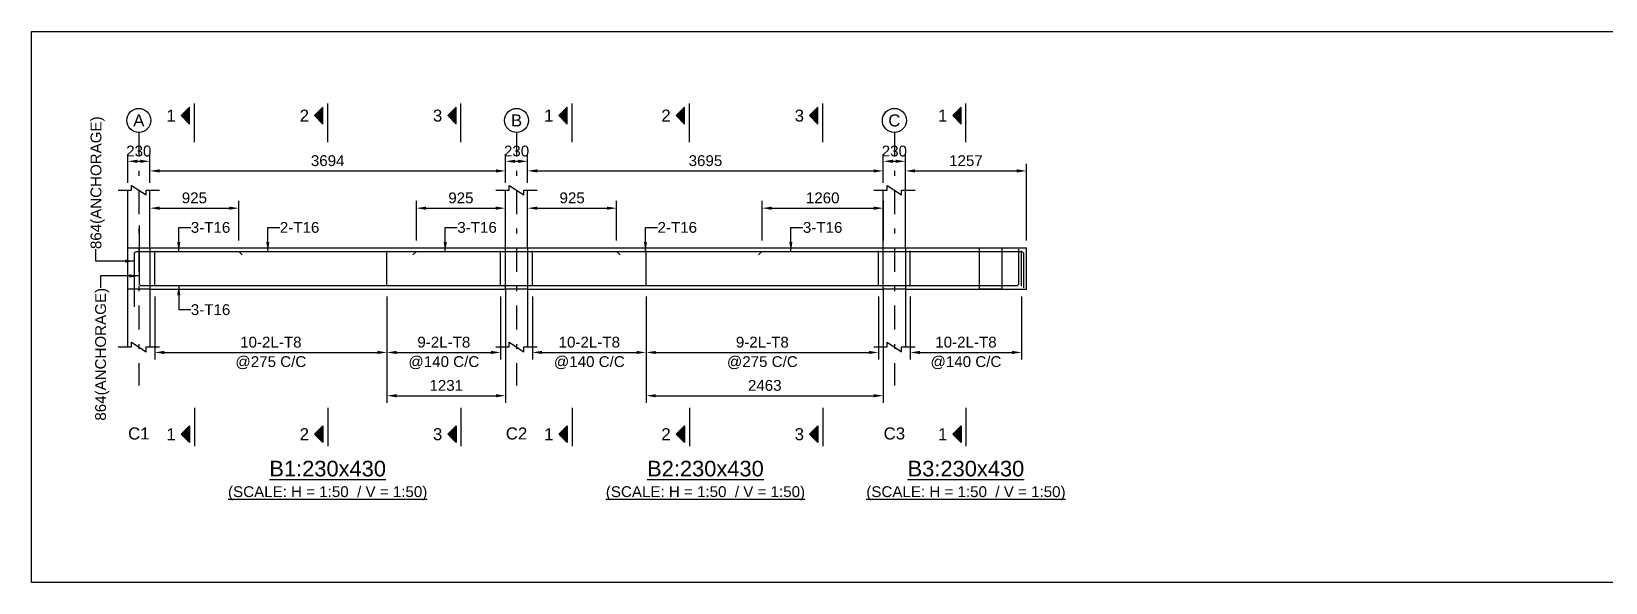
# Model space of a CAD drawing. Header units: inches. Extents: x -2000 to 105472, y -209440 to 3300.
# Drawn here: x -2000 to 30703, y -8160 to 3300 of the extents above; entities that cross this region are included whole.
import ezdxf
from ezdxf.enums import TextEntityAlignment as Align

# ---------------------------------------------------------------- set-up
doc = ezdxf.new("R2010")
doc.units = ezdxf.units.IN
doc.header["$LTSCALE"] = 1000
doc.header["$MEASUREMENT"] = 0
doc.linetypes.add('SCCenter', pattern=[1.2, 0.5, -0.3, 0.1, -0.3])
for name, color, linetype in [('Concrete Line', 2, 'Continuous'), ('Cut Line', 31, 'Continuous'), ('Dimension', 31, 'Continuous'), ('Grid', 8, 'Continuous'), ('Labels', 4, 'Continuous'), ('Labels_Support', 4, 'Continuous'), ('Link', 225, 'Continuous'), ('Reinforcement', 4, 'Continuous'), ('Schedule Border', 60, 'Continuous'), ('Section Mark', 5, 'Continuous'), ('Solid', 25, 'Continuous'), ('Text', 31, 'Continuous'), ('Text_Scale', 31, 'Continuous')]:
    doc.layers.add(name, color=color, linetype=linetype)
doc.styles.add('SC-SansSerif', font='SansSerif')
doc.styles.get("Standard").update_dxf_attribs({"font": 'txt.shx'})
doc.dimstyles.new('SCBBSDimStyl', dxfattribs={"dimtxt": 225, "dimasz": 200, "dimexe": 150, "dimexo": 150, "dimgap": 100, "dimtad": 1, "dimtoh": 1, "dimdec": 0, "dimzin": 0, "dimdsep": 46, "dimtxsty": 'SC-SansSerif', "dimcen": 0.09, "dimclrd": 8, "dimclre": 8, "dimclrt": 31, "dimadec": 0, "dimazin": 0, "dimtfac": 1, "dimtdec": 0, "dimtix": 1, "dimtofl": 0, "dimtmove": 0, "dimatfit": 3, "dimfxl": 1, "dimtolj": 1, "dimtzin": 0, "dimarcsym": 0})
doc.dimstyles.get("Standard").update_dxf_attribs({"dimtxt": 0.18, "dimasz": 200, "dimexe": 0.18, "dimexo": 0.0625, "dimgap": 0.09, "dimtad": 0, "dimtih": 1, "dimtoh": 1, "dimdec": 4, "dimzin": 0, "dimdsep": 46, "dimtxsty": 'Standard', "dimcen": 0.09, "dimadec": 0, "dimazin": 0, "dimtfac": 1, "dimtdec": 4, "dimtofl": 0, "dimtmove": 0, "dimatfit": 3, "dimfxl": 1, "dimtolj": 1, "dimtzin": 0, "dimarcsym": 0})

# ---------------------------------------------------------------- blocks, each defined once
blk = doc.blocks.new('*D0')
at = {"color": 8, "linetype": 'ByBlock', "lineweight": -2}
for p, q in [((560, -2210), (560, -3525)), ((5385, -2210), (5385, -3525)), ((760, -3375), (5185, -3375))]:
    blk.add_line(p, q, dxfattribs=at)
at = {"color": 8}
for points in [[(560, -3375), (760, -3342), (760, -3408)], [(5385, -3375), (5185, -3408), (5185, -3342)]]:
    blk.add_solid(points, dxfattribs=at)
at = {"layer": 'DEFPOINTS', "color": 31}
for p in [(560, -2060), (5385, -2060), (560, -3375)]:
    blk.add_point(p, dxfattribs=at)
at = {"color": 31, "char_height": 225, "attachment_point": 5, "style": 'SC-SansSerif'}
for s, insert in [('\\A1;10-2L-T8', (2973, -3162)), ('\\A1;@275 C/C', (2973, -3588))]:
    blk.add_mtext(s, dxfattribs=dict(at, insert=insert))
blk = doc.blocks.new('*D1')
at = {"color": 8, "linetype": 'ByBlock', "lineweight": -2}
for p, q in [((5385, -2210), (5385, -3525)), ((7748, -2210), (7748, -3525)), ((5585, -3375), (7548, -3375))]:
    blk.add_line(p, q, dxfattribs=at)
at = {"color": 8}
for points in [[(5385, -3375), (5585, -3342), (5585, -3408)], [(7748, -3375), (7548, -3408), (7548, -3342)]]:
    blk.add_solid(points, dxfattribs=at)
at = {"layer": 'DEFPOINTS', "color": 31}
for p in [(5385, -2060), (7748, -2060), (5385, -3375)]:
    blk.add_point(p, dxfattribs=at)
at = {"color": 31, "char_height": 225, "attachment_point": 5, "style": 'SC-SansSerif'}
for s, insert in [('\\A1;9-2L-T8', (6567, -3162)), ('\\A1;@140 C/C', (6567, -3588))]:
    blk.add_mtext(s, dxfattribs=dict(at, insert=insert))
blk = doc.blocks.new('*D2')
at = {"color": 8, "linetype": 'ByBlock', "lineweight": -2}
for p, q in [((5385, -2210), (5385, -4425)), ((7848, -2210), (7848, -4425)), ((5585, -4275), (7648, -4275))]:
    blk.add_line(p, q, dxfattribs=at)
at = {"color": 8}
for points in [[(5385, -4275), (5585, -4242), (5585, -4308)], [(7848, -4275), (7648, -4308), (7648, -4242)]]:
    blk.add_solid(points, dxfattribs=at)
at = {"layer": 'DEFPOINTS', "color": 31}
for p in [(5385, -2060), (7848, -2060), (5385, -4275)]:
    blk.add_point(p, dxfattribs=at)
at = {"color": 31, "insert": (6617, -4062), "char_height": 225, "attachment_point": 5, "style": 'SC-SansSerif'}
blk.add_mtext('\\A1;1231', dxfattribs=at)
blk = doc.blocks.new('*D3')
at = {"color": 8, "linetype": 'ByBlock', "lineweight": -2}
for p, q in [((8408, -2210), (8408, -3525)), ((10771, -2210), (10771, -3525)), ((8608, -3375), (10571, -3375))]:
    blk.add_line(p, q, dxfattribs=at)
at = {"color": 8}
for points in [[(8408, -3375), (8608, -3342), (8608, -3408)], [(10771, -3375), (10571, -3408), (10571, -3342)]]:
    blk.add_solid(points, dxfattribs=at)
at = {"layer": 'DEFPOINTS', "color": 31}
for p in [(8408, -2060), (10771, -2060), (8408, -3375)]:
    blk.add_point(p, dxfattribs=at)
at = {"color": 31, "char_height": 225, "attachment_point": 5, "style": 'SC-SansSerif'}
for s, insert in [('\\A1;10-2L-T8', (9590, -3162)), ('\\A1;@140 C/C', (9590, -3588))]:
    blk.add_mtext(s, dxfattribs=dict(at, insert=insert))
blk = doc.blocks.new('*D4')
at = {"color": 8, "linetype": 'ByBlock', "lineweight": -2}
for p, q in [((10771, -2210), (10771, -3525)), ((15598, -2210), (15598, -3525)), ((10971, -3375), (15398, -3375))]:
    blk.add_line(p, q, dxfattribs=at)
at = {"color": 8}
for points in [[(10771, -3375), (10971, -3342), (10971, -3408)], [(15598, -3375), (15398, -3408), (15398, -3342)]]:
    blk.add_solid(points, dxfattribs=at)
at = {"layer": 'DEFPOINTS', "color": 31}
for p in [(10771, -2060), (15598, -2060), (10771, -3375)]:
    blk.add_point(p, dxfattribs=at)
at = {"color": 31, "char_height": 225, "attachment_point": 5, "style": 'SC-SansSerif'}
for s, insert in [('\\A1;9-2L-T8', (13185, -3162)), ('\\A1;@275 C/C', (13185, -3588))]:
    blk.add_mtext(s, dxfattribs=dict(at, insert=insert))
blk = doc.blocks.new('*D5')
at = {"color": 8, "linetype": 'ByBlock', "lineweight": -2}
for p, q in [((10771, -2210), (10771, -4425)), ((15698, -2210), (15698, -4425)), ((10971, -4275), (15498, -4275))]:
    blk.add_line(p, q, dxfattribs=at)
at = {"color": 8}
for points in [[(10771, -4275), (10971, -4242), (10971, -4308)], [(15698, -4275), (15498, -4308), (15498, -4242)]]:
    blk.add_solid(points, dxfattribs=at)
at = {"layer": 'DEFPOINTS', "color": 31}
for p in [(10771, -2060), (15698, -2060), (10771, -4275)]:
    blk.add_point(p, dxfattribs=at)
at = {"color": 31, "insert": (13235, -4062), "char_height": 225, "attachment_point": 5, "style": 'SC-SansSerif'}
blk.add_mtext('\\A1;2463', dxfattribs=at)
blk = doc.blocks.new('*D6')
at = {"color": 8, "linetype": 'ByBlock', "lineweight": -2}
for p, q in [((16258, -2210), (16258, -3525)), ((18572, -2210), (18572, -3525)), ((16458, -3375), (18372, -3375))]:
    blk.add_line(p, q, dxfattribs=at)
at = {"color": 8}
for points in [[(16258, -3375), (16458, -3342), (16458, -3408)], [(18572, -3375), (18372, -3408), (18372, -3342)]]:
    blk.add_solid(points, dxfattribs=at)
at = {"layer": 'DEFPOINTS', "color": 31}
for p in [(16258, -2060), (18572, -2060), (16258, -3375)]:
    blk.add_point(p, dxfattribs=at)
at = {"color": 31, "char_height": 225, "attachment_point": 5, "style": 'SC-SansSerif'}
for s, insert in [('\\A1;10-2L-T8', (17415, -3162)), ('\\A1;@140 C/C', (17415, -3588))]:
    blk.add_mtext(s, dxfattribs=dict(at, insert=insert))
blk = doc.blocks.new('*D7')
at = {"color": 8, "linetype": 'ByBlock', "lineweight": -2}
for p, q in [((460, -1050), (460, -225)), ((2310, -1050), (2310, -225)), ((660, -375), (2110, -375))]:
    blk.add_line(p, q, dxfattribs=at)
at = {"color": 8}
for points in [[(460, -375), (660, -342), (660, -408)], [(2310, -375), (2110, -408), (2110, -342)]]:
    blk.add_solid(points, dxfattribs=at)
at = {"layer": 'DEFPOINTS', "color": 31}
for p in [(460, -375), (460, -1200), (2310, -1200)]:
    blk.add_point(p, dxfattribs=at)
at = {"color": 31, "insert": (1385, -162), "char_height": 225, "attachment_point": 5, "style": 'SC-SansSerif'}
blk.add_mtext('\\A1;925', dxfattribs=at)
blk = doc.blocks.new('*D8')
at = {"color": 8, "linetype": 'ByBlock', "lineweight": -2}
for p, q in [((5997, -1050), (5997, -225)), ((7847, -1050), (7847, -225)), ((6197, -375), (7647, -375))]:
    blk.add_line(p, q, dxfattribs=at)
at = {"color": 8}
for points in [[(5997, -375), (6197, -342), (6197, -408)], [(7847, -375), (7647, -408), (7647, -342)]]:
    blk.add_solid(points, dxfattribs=at)
at = {"layer": 'DEFPOINTS', "color": 31}
for p in [(5997, -375), (5997, -1200), (7847, -1200)]:
    blk.add_point(p, dxfattribs=at)
at = {"color": 31, "insert": (6922, -162), "char_height": 225, "attachment_point": 5, "style": 'SC-SansSerif'}
blk.add_mtext('\\A1;925', dxfattribs=at)
blk = doc.blocks.new('*D9')
at = {"color": 8, "linetype": 'ByBlock', "lineweight": -2}
for p, q in [((8308, -1050), (8308, -225)), ((10158, -1050), (10158, -225)), ((8508, -375), (9958, -375))]:
    blk.add_line(p, q, dxfattribs=at)
at = {"color": 8}
for points in [[(8308, -375), (8508, -342), (8508, -408)], [(10158, -375), (9958, -408), (9958, -342)]]:
    blk.add_solid(points, dxfattribs=at)
at = {"layer": 'DEFPOINTS', "color": 31}
for p in [(8308, -375), (8308, -1200), (10158, -1200)]:
    blk.add_point(p, dxfattribs=at)
at = {"color": 31, "insert": (9233, -162), "char_height": 225, "attachment_point": 5, "style": 'SC-SansSerif'}
blk.add_mtext('\\A1;925', dxfattribs=at)
blk = doc.blocks.new('*D10')
at = {"color": 8, "linetype": 'ByBlock', "lineweight": -2}
for p, q in [((13179, -1050), (13179, -225)), ((15699, -1050), (15699, -225)), ((13379, -375), (15499, -375))]:
    blk.add_line(p, q, dxfattribs=at)
at = {"color": 8}
for points in [[(13179, -375), (13379, -342), (13379, -408)], [(15699, -375), (15499, -408), (15499, -342)]]:
    blk.add_solid(points, dxfattribs=at)
at = {"layer": 'DEFPOINTS', "color": 31}
for p in [(13179, -375), (13179, -1200), (15699, -1200)]:
    blk.add_point(p, dxfattribs=at)
at = {"color": 31, "insert": (14439, -162), "char_height": 225, "attachment_point": 5, "style": 'SC-SansSerif'}
blk.add_mtext('\\A1;1260', dxfattribs=at)
blk = doc.blocks.new('*D25')
at = {"color": 8, "linetype": 'ByBlock', "lineweight": -2}
for p, q in [((460, 150), (460, 550)), ((660, 400), (7648, 400)), ((7848, 150), (7848, 550))]:
    blk.add_line(p, q, dxfattribs=at)
at = {"color": 8}
for points in [[(460, 400), (660, 433), (660, 367)], [(7848, 400), (7648, 367), (7648, 433)]]:
    blk.add_solid(points, dxfattribs=at)
at = {"layer": 'DEFPOINTS', "color": 31}
for p in [(460, 400), (460, 0), (7848, 0)]:
    blk.add_point(p, dxfattribs=at)
at = {"color": 31, "insert": (4154, 612), "char_height": 225, "attachment_point": 5, "style": 'SC-SansSerif'}
blk.add_mtext('\\A1;3694', dxfattribs=at)
blk = doc.blocks.new('*D26')
at = {"color": 8, "linetype": 'ByBlock', "lineweight": -2}
for p, q in [((8308, 150), (8308, 550)), ((8508, 400), (15498, 400)), ((15698, 150), (15698, 550))]:
    blk.add_line(p, q, dxfattribs=at)
at = {"color": 8}
for points in [[(8308, 400), (8508, 433), (8508, 367)], [(15698, 400), (15498, 367), (15498, 433)]]:
    blk.add_solid(points, dxfattribs=at)
at = {"layer": 'DEFPOINTS', "color": 31}
for p in [(8308, 400), (8308, 0), (15698, 0)]:
    blk.add_point(p, dxfattribs=at)
at = {"color": 31, "insert": (12003, 612), "char_height": 225, "attachment_point": 5, "style": 'SC-SansSerif'}
blk.add_mtext('\\A1;3695', dxfattribs=at)
blk = doc.blocks.new('*D27')
at = {"color": 8, "linetype": 'ByBlock', "lineweight": -2}
for p, q in [((16158, 150), (16158, 550)), ((16358, 400), (18472, 400)), ((18672, -1050), (18672, 550))]:
    blk.add_line(p, q, dxfattribs=at)
at = {"color": 8}
for points in [[(16158, 400), (16358, 433), (16358, 367)], [(18672, 400), (18472, 367), (18472, 433)]]:
    blk.add_solid(points, dxfattribs=at)
at = {"layer": 'DEFPOINTS', "color": 31}
for p in [(16158, 400), (16158, 0), (18672, -1200)]:
    blk.add_point(p, dxfattribs=at)
at = {"color": 31, "insert": (17415, 612), "char_height": 225, "attachment_point": 5, "style": 'SC-SansSerif'}
blk.add_mtext('\\A1;1257', dxfattribs=at)
blk = doc.blocks.new('*D28')
at = {"color": 8, "linetype": 'ByBlock', "lineweight": -2}
for p, q in [((0, 150), (0, 750)), ((460, 150), (460, 750)), ((200, 600), (260, 600))]:
    blk.add_line(p, q, dxfattribs=at)
at = {"color": 8}
for points in [[(0, 600), (200, 633), (200, 567)], [(460, 600), (260, 567), (260, 633)]]:
    blk.add_solid(points, dxfattribs=at)
at = {"layer": 'DEFPOINTS', "color": 31}
for p in [(0, 600), (0, 0), (460, 0)]:
    blk.add_point(p, dxfattribs=at)
at = {"color": 31, "insert": (230, 812), "char_height": 225, "attachment_point": 5, "style": 'SC-SansSerif'}
blk.add_mtext('\\A1;230', dxfattribs=at)
blk = doc.blocks.new('*D29')
at = {"color": 8, "linetype": 'ByBlock', "lineweight": -2}
for p, q in [((7848, 150), (7848, 750)), ((8308, 150), (8308, 750)), ((8048, 600), (8108, 600))]:
    blk.add_line(p, q, dxfattribs=at)
at = {"color": 8}
for points in [[(7848, 600), (8048, 633), (8048, 567)], [(8308, 600), (8108, 567), (8108, 633)]]:
    blk.add_solid(points, dxfattribs=at)
at = {"layer": 'DEFPOINTS', "color": 31}
for p in [(7848, 600), (7848, 0), (8308, 0)]:
    blk.add_point(p, dxfattribs=at)
at = {"color": 31, "insert": (8078, 812), "char_height": 225, "attachment_point": 5, "style": 'SC-SansSerif'}
blk.add_mtext('\\A1;230', dxfattribs=at)
blk = doc.blocks.new('*D30')
at = {"color": 8, "linetype": 'ByBlock', "lineweight": -2}
for p, q in [((15698, 150), (15698, 750)), ((16158, -1050), (16158, 750)), ((15898, 600), (15958, 600))]:
    blk.add_line(p, q, dxfattribs=at)
at = {"color": 8}
for points in [[(15698, 600), (15898, 633), (15898, 567)], [(16158, 600), (15958, 567), (15958, 633)]]:
    blk.add_solid(points, dxfattribs=at)
at = {"layer": 'DEFPOINTS', "color": 31}
for p in [(15698, 600), (15698, 0), (16158, -1200)]:
    blk.add_point(p, dxfattribs=at)
at = {"color": 31, "insert": (15928, 812), "char_height": 225, "attachment_point": 5, "style": 'SC-SansSerif'}
blk.add_mtext('\\A1;230', dxfattribs=at)

msp = doc.modelspace()

# ---------------------------------------------------------------- hatches: boundary and pattern name
at = {"layer": 'Solid'}
for points in [[(1285, 1725), (1110, 1550), (1285, 1375), (1285, 1725)], [(4054, 1725), (3879, 1550), (4054, 1375), (4054, 1725)], [(6823, 1725), (6648, 1550), (6823, 1375), (6823, 1725)], [(9133, 1725), (8958, 1550), (9133, 1375), (9133, 1725)], [(11568.5, 1725), (11393.5, 1550), (11568.5, 1375), (11568.5, 1725)], [(14338.5, 1725), (14163.5, 1550), (14338.5, 1375), (14338.5, 1725)], [(17315.5, 1725), (17140.5, 1550), (17315.5, 1375), (17315.5, 1725)], [(1285, -5250), (1110, -5075), (1285, -4900), (1285, -5250)], [(4054, -5250), (3879, -5075), (4054, -4900), (4054, -5250)], [(6823, -5250), (6648, -5075), (6823, -4900), (6823, -5250)], [(9133, -5250), (8958, -5075), (9133, -4900), (9133, -5250)], [(11568.5, -5250), (11393.5, -5075), (11568.5, -4900), (11568.5, -5250)], [(14338.5, -5250), (14163.5, -5075), (14338.5, -4900), (14338.5, -5250)], [(17315.5, -5250), (17140.5, -5075), (17315.5, -4900), (17315.5, -5250)]]:
    msp.add_hatch(color=256, dxfattribs=at).paths.add_polyline_path(points, flags=0)

# ---------------------------------------------------------------- linework, layer by layer
at = {"layer": 'Concrete Line'}
for p, q in [((0, -3260), (0, 0)), ((460, -1200), (460, 0)), ((7848, -1200), (7848, 0)), ((8308, -1200), (8308, 0)), ((15698, -1200), (15698, 0)), ((16158, -1200), (16158, 0)), ((18672, -2060), (18672, -1200)), ((460, -2060), (460, -3260)), ((7848, -2060), (7848, -3260)), ((8308, -2060), (8308, -3260)), ((15698, -2060), (15698, -3260)), ((16158, -2060), (16158, -3260))]:
    msp.add_line(p, q, dxfattribs=at)
for points in [[(0, -1200), (460, -1200), (460, -1200), (460, -2060), (460, -2060), (0, -2060), (0, -2060), (0, -1200)], [(7848, -1200), (8308, -1200), (8308, -1200), (8308, -2060), (8308, -2060), (7848, -2060), (7848, -2060), (7848, -1200)], [(15698, -1200), (16158, -1200), (16158, -1200), (16158, -2060), (16158, -2060), (15698, -2060), (15698, -2060), (15698, -1200)], [(17698, -1200), (18158, -1200), (18158, -1200), (18158, -2060), (18158, -2060), (17698, -2060), (17698, -2060), (17698, -1200)]]:
    msp.add_lwpolyline(points, close=True, dxfattribs=at)
for points in [[(460, -1200), (7848, -1200)], [(8308, -1200), (15698, -1200)], [(16158, -1200), (18672, -1200)], [(460, -2060), (7848, -2060)], [(8308, -2060), (15698, -2060)], [(16158, -2060), (18672, -2060)]]:
    msp.add_lwpolyline(points, dxfattribs=at)
at = {"layer": 'Cut Line'}
for points in [[(-200, 0), (80, 0), (80, 100), (380, -100), (380, 0), (660, 0)], [(7648, 0), (7928, 0), (7928, 100), (8228, -100), (8228, 0), (8508, 0)], [(15498, 0), (15778, 0), (15778, 100), (16078, -100), (16078, 0), (16358, 0)], [(-200, -3260), (80, -3260), (80, -3160), (380, -3360), (380, -3260), (660, -3260)], [(7648, -3260), (7928, -3260), (7928, -3160), (8228, -3360), (8228, -3260), (8508, -3260)], [(15498, -3260), (15778, -3260), (15778, -3160), (16078, -3360), (16078, -3260), (16358, -3260)]]:
    msp.add_lwpolyline(points, dxfattribs=at)
at = {"layer": 'Grid', "linetype": 'SCCenter'}
for p, q in [((230, 1200), (230, -4060)), ((8078, 1200), (8078, -4060)), ((15928, 1200), (15928, -4060))]:
    msp.add_line(p, q, dxfattribs=at)
at = {"layer": 'Grid'}
for centre in [(230, 1450), (8078, 1450), (15928, 1450)]:
    msp.add_circle(centre, 250, dxfattribs=at)
at = {"layer": 'Link'}
for p, q in [((560, -2000), (560, -1260)), ((5385.3, -2000), (5385.3, -1260)), ((7748, -2000), (7748, -1260)), ((8408, -2000), (8408, -1260)), ((10771.3, -2000), (10771.3, -1260)), ((15598, -2000), (15598, -1260)), ((16258, -2000), (16258, -1260)), ((18572, -2000), (18572, -1260))]:
    msp.add_line(p, q, dxfattribs=at)
at = {"layer": 'Reinforcement'}
for points in [[(236, -736), (236, -1934, 0.4142136), (286, -1984), (18465, -1984, 0.4142135), (18515, -1934), (18515, -1230)], [(140, -2428), (140, -1326, -0.4142136), (190, -1276), (2310, -1276), (2380.7, -1346.7)], [(140, -2428), (140, -1326, -0.4142136), (190, -1276), (18561.5, -1276, -0.4142135), (18611.5, -1326), (18611.5, -2030)], [(13106.8, -1346.7), (13177.5, -1276), (18561.5, -1276, -0.4142135), (18611.5, -1326), (18611.5, -2030)]]:
    msp.add_lwpolyline(points, format="xyb", dxfattribs=at)
msp.add_lwpolyline([(5926.3, -1346.7), (5997, -1276), (10157, -1276), (10227.7, -1346.7)], dxfattribs=at)
at = {"layer": 'Schedule Border'}
msp.add_lwpolyline([(-2000, 3300), (105471.5, 3300), (105471.5, -8160), (-2000, -8160)], close=True, dxfattribs=at)
at = {"layer": 'Section Mark'}
for points in [[(1285, 1725), (1110, 1550), (1285, 1375), (1285, 1725)], [(1385, 1000), (1385, 1800)], [(4054, 1725), (3879, 1550), (4054, 1375), (4054, 1725)], [(4154, 1000), (4154, 1800)], [(6823, 1725), (6648, 1550), (6823, 1375), (6823, 1725)], [(6923, 1000), (6923, 1800)], [(9133, 1725), (8958, 1550), (9133, 1375), (9133, 1725)], [(9233, 1000), (9233, 1800)], [(11568.5, 1725), (11393.5, 1550), (11568.5, 1375), (11568.5, 1725)], [(11668.5, 1000), (11668.5, 1800)], [(14338.5, 1725), (14163.5, 1550), (14338.5, 1375), (14338.5, 1725)], [(14438.5, 1000), (14438.5, 1800)], [(17315.5, 1725), (17140.5, 1550), (17315.5, 1375), (17315.5, 1725)], [(17415.5, 1000), (17415.5, 1800)], [(1385, -4525), (1385, -5325)], [(4154, -4525), (4154, -5325)], [(6923, -4525), (6923, -5325)], [(9233, -4525), (9233, -5325)], [(11668.5, -4525), (11668.5, -5325)], [(14438.5, -4525), (14438.5, -5325)], [(17415.5, -4525), (17415.5, -5325)], [(1285, -5250), (1110, -5075), (1285, -4900), (1285, -5250)], [(4054, -5250), (3879, -5075), (4054, -4900), (4054, -5250)], [(6823, -5250), (6648, -5075), (6823, -4900), (6823, -5250)], [(9133, -5250), (8958, -5075), (9133, -4900), (9133, -5250)], [(11568.5, -5250), (11393.5, -5075), (11568.5, -4900), (11568.5, -5250)], [(14338.5, -5250), (14163.5, -5075), (14338.5, -4900), (14338.5, -5250)], [(17315.5, -5250), (17140.5, -5075), (17315.5, -4900), (17315.5, -5250)]]:
    msp.add_lwpolyline(points, dxfattribs=at)

# ---------------------------------------------------------------- texts
at = {"layer": 'Grid', "style": 'SC-SansSerif'}
for s, p in [('A', (230, 1450)), ('B', (8078, 1450)), ('C', (15928, 1450))]:
    msp.add_text(s, height=250, dxfattribs=at).set_placement(p, align=Align.MIDDLE)
at = {"layer": 'Labels', "style": 'SC-SansSerif'}
for s, p in [('%%uB1:230x430', (4154, -6050)), ('%%uB2:230x430', (12003, -6050)), ('%%uB3:230x430', (17415, -6050))]:
    msp.add_text(s, height=325, dxfattribs=at).set_placement(p, align=Align.BOTTOM_CENTER)
at = {"layer": 'Labels_Support', "style": 'SC-SansSerif'}
for s, p in [('C1', (230, -5260)), ('C2', (8078, -5260)), ('C3', (15928, -5260))]:
    msp.add_text(s, height=250, dxfattribs=at).set_placement(p, align=Align.BOTTOM_CENTER)
at = {"layer": 'Section Mark', "style": 'SC-SansSerif'}
for s, p in [('1', (997.5, 1550)), ('2', (3766.5, 1550)), ('3', (6535.5, 1550)), ('1', (8845.5, 1550)), ('2', (11281, 1550)), ('3', (14051, 1550)), ('1', (17028, 1550)), ('1', (997.5, -5075)), ('2', (3766.5, -5075)), ('3', (6535.5, -5075)), ('1', (8845.5, -5075)), ('2', (11281, -5075)), ('3', (14051, -5075)), ('1', (17028, -5075))]:
    msp.add_text(s, height=250, dxfattribs=at).set_placement(p, align=Align.MIDDLE_RIGHT)
at = {"layer": 'Text', "style": 'SC-SansSerif'}
msp.add_text('864(ANCHORAGE)', height=225, rotation=90, dxfattribs=at).set_placement((-660, -1226), align=Align.MIDDLE_LEFT)
for s, p in [('3-T16', (1310, -775)), ('2-T16', (3160, -775)), ('3-T16', (6847, -775)), ('2-T16', (11007, -775)), ('3-T16', (14027.5, -775)), ('3-T16', (1310, -2485))]:
    msp.add_text(s, height=225, dxfattribs=at).set_placement(p, align=Align.MIDDLE_LEFT)
msp.add_text('864(ANCHORAGE)', height=225, rotation=90, dxfattribs=at).set_placement((-564, -2034), align=Align.MIDDLE_RIGHT)
at = {"layer": 'Text_Scale', "style": 'SC-SansSerif'}
for p in [(4154, -6450), (12003, -6450), (17415, -6450)]:
    msp.add_text('%%u(SCALE: H = 1:50  / V = 1:50)', height=225, dxfattribs=at).set_placement(p, align=Align.BOTTOM_CENTER)

# ---------------------------------------------------------------- dimensions: what is measured, and where the dimension line sits
at = {"layer": 'Dimension'}
for base, p1, p2, text, picture, middle in [((460, 600), (0, 0), (460, 0), '230', '*D28', (230, 600)), ((7848, 400), (460, 0), (7848, 0), '3694', '*D25', (4154, 400)), ((8308, 600), (7848, 0), (8308, 0), '230', '*D29', (8078, 600)), ((15698, 400), (8308, 0), (15698, 0), '3695', '*D26', (12003, 400)), ((16158, 600), (15698, 0), (16158, -1200), '230', '*D30', (15928, 600)), ((18672, 400), (16158, 0), (18672, -1200), '1257', '*D27', (17415, 400)), ((2310, -375), (460, -1200), (2310, -1200), '925', '*D7', (1385, -375)), ((7847, -375), (5997, -1200), (7847, -1200), '925', '*D8', (6922, -375)), ((10158, -375), (8308, -1200), (10158, -1200), '925', '*D9', (9233, -375)), ((15698.5, -375), (13178.5, -1200), (15698.5, -1200), '1260', '*D10', (14438.5, -375)), ((5385.3, -3375), (560, -2060), (5385.3, -2060), '10-2L-T8\\X@275 C/C', '*D0', (2972.7, -3375)), ((7748, -3375), (5385.3, -2060), (7748, -2060), '9-2L-T8\\X@140 C/C', '*D1', (6566.7, -3375)), ((7848, -4275), (5385.3, -2060), (7848, -2060), '1231', '*D2', (6616.7, -4275)), ((10771.3, -3375), (8408, -2060), (10771.3, -2060), '10-2L-T8\\X@140 C/C', '*D3', (9589.7, -3375)), ((15598, -3375), (10771.3, -2060), (15598, -2060), '9-2L-T8\\X@275 C/C', '*D4', (13184.7, -3375)), ((15698, -4275), (10771.3, -2060), (15698, -2060), '2463', '*D5', (13234.7, -4275)), ((18572, -3375), (16258, -2060), (18572, -2060), '10-2L-T8\\X@140 C/C', '*D6', (17415, -3375))]:
    dim = msp.add_linear_dim(base=base, p1=p1, p2=p2, text=text, dimstyle='SCBBSDimStyl', dxfattribs=at)
    dim.commit()
    dim.dimension.update_dxf_attribs({"geometry": picture, "text_midpoint": middle})

# ---------------------------------------------------------------- leaders
at = {"layer": 'Dimension', "color": 8}
for points in [[(1060, -1276), (1060, -775), (1310, -775)], [(2910, -1276), (2910, -775), (3160, -775)], [(6597, -1276), (6597, -775), (6847, -775)], [(10757, -1276), (10757, -775), (11007, -775)], [(13777.5, -1276), (13777.5, -775), (14027.5, -775)], [(140, -1476), (-660, -1476), (-660, -1226)], [(236, -1784), (-564, -1784), (-564, -2034)], [(1060, -1984), (1060, -2485), (1310, -2485)]]:
    msp.add_leader(points, dimstyle='Standard', dxfattribs=at)

doc.saveas('drawing.dxf')
